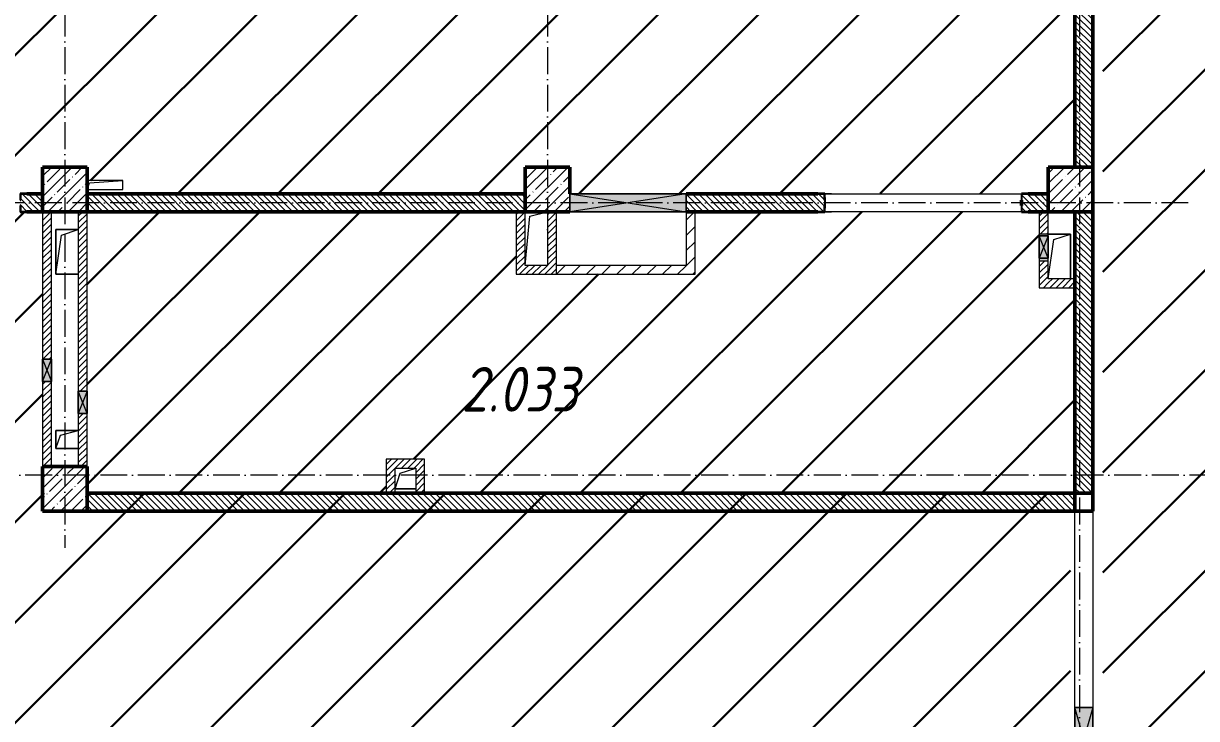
# Model space of a CAD drawing. Header units: millimetres. Extents: x -17017 to 628417, y -109036 to 199237.
# Drawn here: x 120547 to 133670, y 70372 to 78153 of the extents above; entities that cross this region are included whole.
import ezdxf

# ---------------------------------------------------------------- set-up
doc = ezdxf.new("R2010")
doc.units = ezdxf.units.MM
doc.linetypes.add('50_200_ШТРИХ_1Т_ш5_п1_п1_', pattern=[700, 500, -100, 0, -100])
for name, color, linetype, lineweight in [('3.1) ЖБ окна 1.2 м', 102, 'Continuous', 30), ('A-DETL-GENF-OTLN', 7, 'Continuous', 9), ('A-FLOR-____-OTLN', 7, 'Continuous', 9), ('A-GENM-____-MCUT', 7, 'Continuous', 25), ('A-GENM-____-OTLN', 7, 'Continuous', 9), ('A-GENM-____-OTLN-1', 7, 'Continuous', 25), ('A-GLAZ-____-OTLN', 7, 'Continuous', 9), ('A-WALL-____-MCUT-2', 7, 'Continuous', 50), ('A-WALL-____-PATT-1', 7, 'Continuous', 9), ('A-WALL-FNSH-MCUT-1', 7, 'Continuous', 9), ('I-WALL-____-OTLN', 7, 'Continuous', 9), ('S-COLS-____-MCUT', 7, 'Continuous', 50), ('S-COLS-____-OTLN', 7, 'Continuous', 9), ('S-GRID-____-OTLN-1', 7, '50_200_ШТРИХ_1Т_ш5_п1_п1_', 9), ('Марки помещений', 7, 'Continuous', 9), ('стяжа', 7, 'Continuous', 30)]:
    doc.layers.add(name, color=color, linetype=linetype, lineweight=lineweight)
doc.styles.add('ISOCPEUR_I_3', font='isocpeui.ttf', dxfattribs={"width": 0.85, "height": 2.2})
pattern_1 = [(45, (50979.8, 168109.95), (-561.266, 561.266), [])]
pattern_2 = [(135, (43259.71, 63713.66), (-35.35534, -35.35534), [])]
pattern_3 = [(45, (43259.71, 63713.66), (-35.35534, 35.35534), [])]
pattern_4 = [(45, (43259.71, 63713.66), (-84.85281, 84.85281), [])]

# ---------------------------------------------------------------- blocks, each defined once
blk = doc.blocks.new('BSC_Колонна _Прямоугольная - 500х500-V8-АР1_План отверстий 2 этажа в осях 1-64_А-ГГ')
at = {"layer": 'S-COLS-____-OTLN'}
h = blk.add_hatch(dxfattribs=at)
h.set_pattern_fill('FP_36', color=256, style=0, pattern_type=2)
h.set_pattern_definition([(45, (-89000, -12581.04), (-114.04925, 114.04925), []), (45, (-88885.95, -12581.04), (-114.04925, 114.04925), [201.613, -40.323, 3.353, -36.97])])
h.paths.add_polyline_path([(-250, -250), (250, -250), (250, 250), (-250, 250)], flags=0)
at = {"layer": 'S-COLS-____-MCUT'}
for p, q in [((250, 250), (-250, 250)), ((-250, 250), (-250, -250)), ((250, -250), (250, 250)), ((-250, -250), (250, -250))]:
    blk.add_line(p, q, dxfattribs=at)
blk = doc.blocks.new('BSC_Колонна _Прямоугольная - 500х500-V18-АР1_План отверстий 2 этажа в осях 1-64_А-ГГ')
at = {"layer": 'S-COLS-____-OTLN'}
h = blk.add_hatch(dxfattribs=at)
h.set_pattern_fill('FP_47', color=256, style=0, pattern_type=2)
h.set_pattern_definition([(45, (-77750, -12581.04), (-114.04925, 114.04925), []), (45, (-77635.95, -12581.04), (-114.04925, 114.04925), [201.613, -40.323, 3.353, -36.97])])
h.paths.add_polyline_path([(-250, -250), (250, -250), (250, 250), (-250, 250)], flags=0)
at = {"layer": 'S-COLS-____-MCUT'}
for p, q in [((250, 250), (-250, 250)), ((-250, 250), (-250, -250)), ((250, -250), (250, 250)), ((-250, -250), (250, -250))]:
    blk.add_line(p, q, dxfattribs=at)
blk = doc.blocks.new('BSC_Колонна _Прямоугольная - 500х500-V19-АР1_План отверстий 2 этажа в осях 1-64_А-ГГ')
at = {"layer": 'S-COLS-____-OTLN'}
h = blk.add_hatch(dxfattribs=at)
h.set_pattern_fill('FP_48', color=256, style=0, pattern_type=2)
h.set_pattern_definition([(45, (-83150, -12581.04), (-114.04925, 114.04925), []), (45, (-83035.95, -12581.04), (-114.04925, 114.04925), [201.613, -40.323, 3.353, -36.97])])
h.paths.add_polyline_path([(-250, -250), (250, -250), (250, 250), (-250, 250)], flags=0)
at = {"layer": 'S-COLS-____-MCUT'}
for p, q in [((250, 250), (-250, 250)), ((-250, 250), (-250, -250)), ((250, -50), (250, 250)), ((-250, -250), (250, -250))]:
    blk.add_line(p, q, dxfattribs=at)
blk = doc.blocks.new('BSC_Колонна _Прямоугольная - 500х500-V139-АР1_План отверстий 2 этажа в осях 1-64_А-ГГ')
at = {"layer": 'S-COLS-____-OTLN'}
h = blk.add_hatch(dxfattribs=at)
h.set_pattern_fill('FP_170', color=256, style=0, pattern_type=2)
h.set_pattern_definition([(45, (-77750, -9231.04), (-114.04925, 114.04925), []), (45, (-77635.95, -9231.04), (-114.04925, 114.04925), [201.613, -40.323, 3.353, -36.97])])
h.paths.add_polyline_path([(-250, -250), (250, -250), (250, 250), (-250, 250)], flags=0)
at = {"layer": 'S-COLS-____-MCUT'}
for p, q in [((250, 250), (-250, 250)), ((-250, 250), (-250, -250)), ((250, -250), (250, 250)), ((-250, -250), (250, -250))]:
    blk.add_line(p, q, dxfattribs=at)
blk = doc.blocks.new('154_Стойка_СКБ_Уголок - СМ-2480_200-28346303-АР1_План отверстий 2 этажа в осях 1-64_А-ГГ')
at = {"layer": 'A-GENM-____-MCUT'}
for p, q in [((125, 156), (125, 81)), ((200, 156), (125, 156)), ((131, 81), (131, 150)), ((131, 150), (200, 150)), ((200, 150), (200, 156)), ((125, 81), (131, 81)), ((131, 19), (125, 19)), ((125, 19), (125, -56)), ((131, -50), (131, 19)), ((125, -56), (200, -56)), ((200, -50), (131, -50)), ((200, -56), (200, -50))]:
    blk.add_line(p, q, dxfattribs=at)
blk = doc.blocks.new('Стойка_Влож_Полоса боковая - Полоса-28213942-АР1_План отверстий 2 этажа в осях 1-64_А-ГГ')
at = {"layer": 'A-GENM-____-OTLN'}
for p, q in [((-5, 60), (0, 60)), ((-5, -60), (-5, 60)), ((0, 31), (0, -31)), ((0, -60), (-5, -60))]:
    blk.add_line(p, q, dxfattribs=at)
blk = doc.blocks.new('Стойка_Влож_Уголок_Опорный - Уголок-28213941-АР1_План отверстий 2 этажа в осях 1-64_А-ГГ')
at = {"layer": 'A-GENM-____-OTLN'}
for p, q in [((-212, -6), (-212, 0)), ((0, 0), (0, -6)), ((-212, -75), (-212, -6)), ((-212, -6), (-206, -6)), ((-212, -75), (-206, -75)), ((-6, -6), (0, -6)), ((-6, -75), (0, -75)), ((0, -6), (0, -75))]:
    blk.add_line(p, q, dxfattribs=at)
blk = doc.blocks.new('Фахверк_СКБ_Уголок - 200_3380-28509457-АР1_План отверстий 2 этажа в осях 1-64_А-ГГ')
at = {"layer": 'A-GENM-____-MCUT'}
for p, q in [((200, 156), (125, 156)), ((125, 156), (125, 81)), ((131, 81), (131, 150)), ((131, 150), (200, 150)), ((200, 150), (200, 156)), ((125, 81), (131, 81)), ((131, 19), (125, 19)), ((125, 19), (125, -56)), ((131, -50), (131, 19)), ((125, -56), (200, -56)), ((200, -50), (131, -50)), ((200, -56), (200, -50))]:
    blk.add_line(p, q, dxfattribs=at)
blk = doc.blocks.new('AR_Отверстие Ниша - Лючок-32403731-АР1_План отверстий 2 этажа в осях 1-64_А-ГГ')
at = {"layer": 'A-GLAZ-____-OTLN'}
h = blk.add_hatch(color=256, dxfattribs=at)
h.paths.add_polyline_path([(150, 50), (120, 50), (120, -50), (150, -50)], flags=0)
h.paths.add_polyline_path([(-130, 50), (-150, 50), (-150, -50), (-130, -50)], flags=0)
for p, q in [((-130, 50), (-150, 50)), ((-150, 50), (-150, -50)), ((150, 50), (120, 50)), ((150, -50), (150, 50)), ((-150, -50), (-130, -50)), ((120, -50), (150, -50))]:
    blk.add_line(p, q, dxfattribs=at)
blk = doc.blocks.new('AR_Отверстие прямоугольное _в стене_ - AR_Отверстие прямоугольное _в стене__ВК-32404655-АР1_План отверстий 2 этажа в осях 1-64_А-ГГ')
at = {"layer": 'A-GLAZ-____-OTLN'}
blk.add_hatch(color=256, dxfattribs=at).paths.add_polyline_path([(125, 50), (-125, 50), (-125, -50), (125, -50)], flags=0)
at = {"layer": 'A-DETL-GENF-OTLN'}
for p, q in [((-125, -50), (-125, 50)), ((-125, 50), (125, 50)), ((125, 50), (-125, -50)), ((-125, 50), (125, -50)), ((125, 50), (-125, 50)), ((-125, 50), (-125, -50)), ((125, 50), (125, -50)), ((125, -50), (125, 50)), ((125, -50), (-125, -50)), ((-125, -50), (125, -50))]:
    blk.add_line(p, q, dxfattribs=at)
blk = doc.blocks.new('AR_Отверстие прямоугольное _в стене_ - AR_Отверстие прямоугольное _в стене__ВК-32403700-АР1_План отверстий 2 этажа в осях 1-64_А-ГГ')
at = {"layer": 'A-GLAZ-____-OTLN'}
blk.add_hatch(color=256, dxfattribs=at).paths.add_polyline_path([(125, 50), (-125, 50), (-125, -50), (125, -50)], flags=0)
at = {"layer": 'A-DETL-GENF-OTLN'}
for p, q in [((-125, -50), (-125, 50)), ((-125, 50), (125, 50)), ((125, 50), (-125, -50)), ((-125, 50), (125, -50)), ((125, 50), (-125, 50)), ((-125, 50), (-125, -50)), ((125, 50), (125, -50)), ((125, -50), (125, 50)), ((125, -50), (-125, -50)), ((-125, -50), (125, -50))]:
    blk.add_line(p, q, dxfattribs=at)
blk = doc.blocks.new('AR_Отверстие прямоугольное _в плите_ - AR_Отверстие прямоугольное _в плите_-30459229-АР1_План отверстий 2 этажа в осях 1-64_А-ГГ')
at = {"layer": 'A-GENM-____-OTLN'}
for p, q in [((125, 250), (-125, 250)), ((-125, -250), (-63, 188)), ((-63, 188), (125, 250)), ((125, -250), (125, 250))]:
    blk.add_line(p, q, dxfattribs=at)
blk = doc.blocks.new('AR_Отверстие прямоугольное _в плите_ - AR_Отверстие прямоугольное _в плите_-30459234-АР1_План отверстий 2 этажа в осях 1-64_А-ГГ')
at = {"layer": 'A-GENM-____-OTLN'}
for p, q in [((-75, 250), (125, 300)), ((-125, -300), (-75, 250))]:
    blk.add_line(p, q, dxfattribs=at)
blk = doc.blocks.new('AR_Отверстие прямоугольное _в плите_ - AR_Отверстие прямоугольное _в плите_-V153-АР1_План отверстий 2 этажа в осях 1-64_А-ГГ')
at = {"layer": 'A-GENM-____-OTLN'}
for p, q in [((125, 250), (-125, 250)), ((-125, 250), (-125, -250)), ((-125, -250), (-63, 188)), ((-63, 188), (125, 250)), ((-125, -250), (125, -250))]:
    blk.add_line(p, q, dxfattribs=at)
blk = doc.blocks.new('AR_Отверстие прямоугольное _в плите_ - AR_Отверстие прямоугольное _в плите_-30459269-АР1_План отверстий 2 этажа в осях 1-64_А-ГГ')
at = {"layer": 'A-GENM-____-OTLN'}
for p, q in [((125, 100), (-125, 100)), ((-125, 100), (-125, -100)), ((-125, -100), (-75, 50)), ((-75, 50), (125, 100)), ((-125, -100), (125, -100))]:
    blk.add_line(p, q, dxfattribs=at)
blk = doc.blocks.new('AR_Отверстие прямоугольное _в плите_ - AR_Отверстие прямоугольное _в плите_-30511579-АР1_План отверстий 2 этажа в осях 1-64_А-ГГ')
at = {"layer": 'A-GENM-____-OTLN'}
for p, q in [((200, 50), (-200, 50)), ((-200, -50), (-175, 25)), ((-175, 25), (200, 50)), ((200, -50), (200, 50)), ((-200, -50), (200, -50))]:
    blk.add_line(p, q, dxfattribs=at)
blk = doc.blocks.new('AR_Отверстие прямоугольное _в плите_ - AR_Отверстие прямоугольное _в плите_-30552839-АР1_План отверстий 2 этажа в осях 1-64_А-ГГ')
at = {"layer": 'A-GENM-____-OTLN'}
for p, q in [((-115, -115), (-58, 58)), ((-58, 58), (115, 115)), ((-115, -115), (115, -115))]:
    blk.add_line(p, q, dxfattribs=at)
blk = doc.blocks.new('BSC_Колонна _Прямоугольная1 - 200х200 _металл_-35201446-АР1_План отверстий 2 этажа в осях 1-64_А-ГГ')
at = {"layer": 'S-COLS-____-MCUT'}
for p, q in [((100, 100), (-100, 100)), ((-100, 100), (-100, -100)), ((100, -100), (100, 100)), ((-100, -100), (100, -100))]:
    blk.add_line(p, q, dxfattribs=at)
blk = doc.blocks.new('AR_Отверстие прямоугольное _в стене_ - AR_Отверстие прямоугольное _в стене__ЭОМ-36409893-АР1_План отверстий 2 этажа в осях 1-64_А-ГГ')
at = {"layer": 'A-GLAZ-____-OTLN'}
blk.add_hatch(color=256, dxfattribs=at).paths.add_polyline_path([(350, 100), (-350, 100), (-350, -100), (350, -100)], flags=0)
at = {"layer": 'A-DETL-GENF-OTLN'}
for p, q in [((-350, -100), (-350, 100)), ((-350, 100), (350, 100)), ((350, 100), (-350, -100)), ((-350, 100), (350, -100)), ((350, 100), (-350, 100)), ((-350, 100), (-350, -100)), ((350, 100), (350, -100)), ((350, -100), (350, 100)), ((350, -100), (-350, -100)), ((-350, -100), (350, -100))]:
    blk.add_line(p, q, dxfattribs=at)
blk = doc.blocks.new('AR_Отверстие прямоугольное _в стене_ - AR_Отверстие прямоугольное _в стене__ОВ-36857278-АР1_План отверстий 2 этажа в осях 1-64_А-ГГ')
at = {"layer": 'A-GLAZ-____-OTLN'}
blk.add_hatch(color=256, dxfattribs=at).paths.add_polyline_path([(650, -100), (650, 100), (-650, 100), (-650, -100)], flags=0)
at = {"layer": 'A-DETL-GENF-OTLN'}
for p, q in [((-650, -100), (-650, 100)), ((-650, 100), (650, 100)), ((650, 100), (-650, -100)), ((-650, 100), (650, -100)), ((650, 100), (-650, 100)), ((-650, 100), (-650, -100)), ((650, 100), (650, -100)), ((650, -100), (650, 100)), ((650, -100), (-650, -100)), ((-650, -100), (650, -100))]:
    blk.add_line(p, q, dxfattribs=at)
blk = doc.blocks.new('2этаж')
at = {"layer": 'S-GRID-____-OTLN-1', "color": 251, "ltscale": 0.6, "true_color": 0x636466}
for p, q in [((62158.3, 508896.9), (62158.3, 467585.8)), ((67558.3, 508896.9), (67558.3, 470838.7)), ((73508.3, 508896.9), (73508.3, 454533.3)), ((74727.1, 471447), (51735.1, 471447)), ((88482.7, 468397), (-20037.2, 468397))]:
    blk.add_line(p, q, dxfattribs=at)

msp = doc.modelspace()

# ---------------------------------------------------------------- hatches: boundary and pattern name
at = {"layer": 'A-WALL-____-PATT-1'}
h = msp.add_hatch(dxfattribs=at)
h.set_pattern_fill('FP_6', color=256, style=0, pattern_type=2)
h.set_pattern_definition(pattern_2)
h.paths.add_polyline_path([(132310, 76545), (132510, 76545), (132510, 82095), (132310, 82095), (132310, 78209)], flags=0)
h = msp.add_hatch(dxfattribs=at)
h.set_pattern_fill('FP_6', color=256, style=0, pattern_type=2)
h.set_pattern_definition(pattern_2)
h.paths.add_polyline_path([(120516, 76045), (120760, 76045), (120760, 76245), (120516, 76245), (120516, 76176), (120510, 76176), (120510, 76114), (120516, 76114), (120516, 76050)], flags=0)
h.paths.add_polyline_path([(118260, 76045), (118504, 76045), (118504, 76114), (118510, 76114), (118510, 76176), (118504, 76176), (118504, 76245), (118260, 76245)], flags=0)
h = msp.add_hatch(dxfattribs=at)
h.set_pattern_fill('FP_6', color=256, style=0, pattern_type=2)
h.set_pattern_definition(pattern_2)
h.paths.add_polyline_path([(126160, 76045), (126160, 76245), (121260, 76245), (121260, 76045), (124549, 76045)], flags=0)
h = msp.add_hatch(dxfattribs=at)
h.set_pattern_fill('FP_6', color=256, style=0, pattern_type=2)
h.set_pattern_definition(pattern_2)
h.paths.add_polyline_path([(131716, 76045), (132010, 76045), (132010, 76245), (131716, 76245), (131716, 76176), (131710, 76176), (131710, 76114), (131716, 76114)], flags=0)
h.paths.add_polyline_path([(129504, 76045), (129504, 76114), (129510, 76114), (129510, 76176), (129504, 76176), (129504, 76245), (127960, 76245), (127960, 76045), (129435, 76045)], flags=0)
h = msp.add_hatch(dxfattribs=at)
h.set_pattern_fill('FP_5', color=256, style=0, pattern_type=2)
h.set_pattern_definition(pattern_3)
h.paths.add_polyline_path([(120860, 73195), (120860, 74145), (120760, 74145), (120760, 73195)], flags=0)
h.paths.add_polyline_path([(120760, 74395), (120860, 74395), (120860, 76045), (120760, 76045), (120760, 74769)], flags=0)
h = msp.add_hatch(dxfattribs=at)
h.set_pattern_fill('FP_5', color=256, style=0, pattern_type=2)
h.set_pattern_definition(pattern_3)
h.paths.add_polyline_path([(121160, 73195), (121260, 73195), (121260, 73785), (121160, 73785)], flags=0)
h.paths.add_polyline_path([(121160, 74035), (121260, 74035), (121260, 76045), (121160, 76045)], flags=0)
h = msp.add_hatch(dxfattribs=at)
h.set_pattern_fill('FP_5', color=256, style=0, pattern_type=2)
h.set_pattern_definition(pattern_3)
h.paths.add_polyline_path([(126160, 75345), (126160, 76045), (126060, 76045), (126060, 75345)], flags=0)
h = msp.add_hatch(dxfattribs=at)
h.set_pattern_fill('FP_5', color=256, style=0, pattern_type=2)
h.set_pattern_definition(pattern_3)
h.paths.add_polyline_path([(126510, 75345), (126510, 76045), (126410, 76045), (126410, 75345)], flags=0)
h = msp.add_hatch(dxfattribs=at)
h.set_pattern_fill('FP_4', color=256, style=0, pattern_type=2)
h.set_pattern_definition(pattern_4)
h.paths.add_polyline_path([(128060, 75345), (128060, 76045), (127960, 76045), (127960, 75345)], flags=0)
h = msp.add_hatch(dxfattribs=at)
h.set_pattern_fill('FP_5', color=256, style=0, pattern_type=2)
h.set_pattern_definition(pattern_3)
h.paths.add_polyline_path([(132010, 75195), (132010, 75495), (131910, 75495), (131910, 75195)], flags=0)
h.paths.add_polyline_path([(131910, 75795), (132010, 75795), (132010, 76045), (131910, 76045)], flags=0)
h = msp.add_hatch(dxfattribs=at)
h.set_pattern_fill('FP_6', color=256, style=0, pattern_type=2)
h.set_pattern_definition(pattern_2)
h.paths.add_polyline_path([(132510, 72895), (132510, 76045), (132310, 76045), (132310, 72895)], flags=0)
h = msp.add_hatch(dxfattribs=at)
h.set_pattern_fill('FP_5', color=256, style=0, pattern_type=2)
h.set_pattern_definition(pattern_3)
h.paths.add_polyline_path([(126160, 75345), (126410, 75345), (126410, 75445), (126160, 75445)], flags=0)
h = msp.add_hatch(dxfattribs=at)
h.set_pattern_fill('FP_4', color=256, style=0, pattern_type=2)
h.set_pattern_definition(pattern_4)
h.paths.add_polyline_path([(126510, 75345), (127960, 75345), (127960, 75445), (126510, 75445)], flags=0)
h = msp.add_hatch(dxfattribs=at)
h.set_pattern_fill('FP_5', color=256, style=0, pattern_type=2)
h.set_pattern_definition(pattern_3)
h.paths.add_polyline_path([(132310, 75195), (132310, 75295), (132010, 75295), (132010, 75195)], flags=0)
h = msp.add_hatch(dxfattribs=at)
h.set_pattern_fill('FP_5', color=256, style=0, pattern_type=2)
h.set_pattern_definition(pattern_3)
h.paths.add_polyline_path([(124705, 72895), (124705, 73275), (124605, 73275), (124605, 72895)], flags=0)
h = msp.add_hatch(dxfattribs=at)
h.set_pattern_fill('FP_5', color=256, style=0, pattern_type=2)
h.set_pattern_definition(pattern_3)
h.paths.add_polyline_path([(124935, 73175), (124935, 73275), (124705, 73275), (124705, 73175)], flags=0)
h = msp.add_hatch(dxfattribs=at)
h.set_pattern_fill('FP_5', color=256, style=0, pattern_type=2)
h.set_pattern_definition(pattern_3)
h.paths.add_polyline_path([(125035, 72895), (125035, 73275), (124935, 73275), (124935, 72895)], flags=0)
h = msp.add_hatch(dxfattribs=at)
h.set_pattern_fill('FP_6', color=256, style=0, pattern_type=2)
h.set_pattern_definition(pattern_2)
h.paths.add_polyline_path([(131619, 72695), (132310, 72695), (132310, 72895), (121260, 72895), (121260, 72695), (128084, 72695)], flags=0)
at = {"layer": 'стяжа'}
h = msp.add_hatch(dxfattribs=at)
h.set_pattern_fill('ANSI31', color=5, scale=250)
h.paths.add_polyline_path([(144148, 64345), (143898, 64345), (143898, 65745), (144148, 65745), (144148, 70353), (143910, 70353), (143910, 70933), (137522, 70933), (137522, 67483), (137222, 67483), (137222, 64683), (136822, 64683), (136822, 62407), (137122, 62407), (137122, 62195), (143898, 62195), (143898, 62407), (144148, 62407)])
edge = h.paths.add_edge_path(flags=16)
edge.add_arc((142259, 66444), 240, 0, 360)
h.paths.add_polyline_path([(143898, 74745), (144148, 74745), (144148, 79340), (143890, 79340), (143890, 79933), (137322, 79933), (137322, 78583), (136822, 78583), (136822, 75807), (137222, 75807), (137222, 73683), (136822, 73683), (136822, 71445), (144148, 71445), (144148, 73345), (143898, 73345)])
edge = h.paths.add_edge_path(flags=16)
edge.add_arc((140123, 75543), 240, 0, 360)
edge = h.paths.add_edge_path()
edge.add_arc((140123, 92549), 240, 0, 360)
h.paths.add_polyline_path([(144148, 100683), (143898, 100683), (143898, 101407), (144148, 101407), (144148, 103978), (143815, 103978), (143815, 104278), (144148, 104278), (144148, 106033), (143898, 106033), (143898, 106757), (144148, 106757), (144148, 109545), (143898, 109545), (143898, 110183), (137122, 110183), (137122, 109883), (136822, 109883), (136822, 107907), (137272, 107907), (137272, 106033), (136822, 106033), (136822, 103007), (137272, 103007), (137272, 100683), (136822, 100683), (136822, 98407), (143908, 98407), (143908, 98745), (144148, 98745)])
edge = h.paths.add_edge_path(flags=16)
edge.add_arc((139926, 103448), 240, 0, 360)
h.paths.add_polyline_path([(136398, 105683), (135848, 105683), (135848, 107307), (136398, 107307), (136398, 110433), (136460, 110739), (136460, 107001), (132210, 106501), (132210, 109339), (132322, 109533), (132322, 107307), (132622, 107307), (132622, 90007), (133222, 90007), (133222, 88795), (136398, 88795)])
edge = h.paths.add_edge_path(flags=16)
edge.add_arc((135396, 104177), 240, 0, 360)
h.paths.add_polyline_path([(136398, 88795), (133222, 88795), (133222, 86233), (132622, 83251), (132622, 69907), (133122, 69907), (133122, 62157), (136062, 62157), (136062, 62407), (136398, 88495)])
edge = h.paths.add_edge_path(flags=16)
edge.add_arc((134876, 76435), 240, 0, 360)
h.paths.add_polyline_path([(144148, 88327), (143898, 88327), (143898, 88683), (137272, 88683), (137272, 87983), (136822, 87983), (136822, 86015), (137422, 86015), (137422, 84583), (137222, 84583), (137222, 82685), (136822, 82685), (136822, 80445), (143898, 80445), (143898, 80739), (144148, 80739), (144148, 82683), (143898, 82683), (143898, 83407), (144148, 83407)])
edge = h.paths.add_edge_path(flags=16)
edge.add_arc((142333, 82335), 240, 0, 360)
h.paths.add_polyline_path([(141916, 82102), (142579, 82102), (142579, 82582), (141916, 82582)], flags=16)
h = msp.add_hatch(dxfattribs=at)
h.set_pattern_fill('ANSI31', color=3, scale=250)
h.paths.add_polyline_path([(132310, 94095), (131910, 94095), (131910, 94695), (132310, 94695), (132310, 100095), (131910, 100095), (131910, 100695), (132310, 100695), (132310, 106145), (132010, 106145), (132010, 106445), (130285, 106445), (130285, 106439), (130210, 106439), (128210, 106445), (128210, 106439), (128135, 106439), (126660, 106445), (126660, 106145), (126160, 106145), (126160, 106645), (121260, 106645), (121260, 106395), (121660, 106395), (121660, 106295), (121260, 106295), (121260, 106145), (120760, 106145), (120760, 106445), (118260, 106445), (118260, 106145), (117760, 106145), (117760, 106395), (114610, 106395), (114610, 106045), (114260, 106045), (114260, 105350), (114266, 105350), (114266, 105275), (114260, 103575), (114266, 103575), (114266, 103500), (114260, 102710), (114266, 102710), (114266, 102635), (114260, 100935), (114266, 100935), (114266, 100860), (114260, 100695), (114610, 100695), (114610, 100095), (114260, 100095), (114260, 99470), (114266, 99470), (114266, 99395), (114260, 97695), (114266, 97695), (114266, 97620), (114260, 96830), (114266, 96830), (114266, 96755), (114260, 95055), (114266, 95055), (114266, 94980), (114260, 94695), (114610, 94695), (114610, 94095), (114260, 94095), (114260, 93590), (114266, 93590), (114266, 93515), (114260, 91815), (114266, 91815), (114266, 91740), (114260, 90950), (114266, 90950), (114266, 90875), (114260, 89175), (114266, 89175), (114266, 89100), (114260, 88695), (114610, 88695), (114610, 88095), (114260, 88095), (114260, 87710), (114266, 87710), (114266, 87635), (114260, 85935), (114266, 85935), (114266, 85860), (114260, 85070), (114266, 85070), (114266, 84995), (114260, 83295), (114266, 83295), (114266, 83220), (114260, 82695), (114610, 82695), (114610, 82095), (114260, 82095), (114260, 81830), (114266, 81830), (114266, 81755), (114260, 80055), (114266, 80055), (114266, 79980), (114260, 79190), (114266, 79190), (114266, 79115), (114260, 77415), (114266, 77415), (114266, 77340), (114260, 76645), (114610, 76645), (114610, 76295), (117760, 76295), (117760, 76545), (118260, 76545), (118260, 76245), (118435, 76245), (118435, 76251), (118510, 76251), (120510, 76245), (120510, 76251), (120585, 76251), (120760, 76245), (120760, 76545), (121260, 76545), (121260, 76395), (121660, 76395), (121660, 76245), (126160, 76245), (126160, 76545), (126660, 76545), (126660, 76245), (127960, 76245), (129435, 76245), (129435, 76251), (129510, 76251), (129516, 76251), (129585, 76251), (131710, 76245), (131710, 76251), (131785, 76251), (132010, 76245), (132010, 76545), (132310, 76545), (132310, 82095), (131910, 82095), (131910, 82695), (132310, 82695), (132310, 88095), (131910, 88095), (131910, 88695), (132310, 88695)])
h.paths.add_polyline_path([(132310, 75195), (131910, 75195), (131910, 75495), (131910, 75525), (131910, 75775), (131910, 75795), (131910, 76045), (131785, 76045), (131785, 76039), (131710, 76039), (131710, 76045), (129585, 76045), (129585, 76039), (129516, 76039), (129510, 76039), (129435, 76039), (128060, 76044), (128060, 75345), (126060, 75345), (126060, 76045), (121260, 76045), (121260, 74035), (121260, 73785), (121260, 73195), (121260, 72895), (124605, 72895), (124605, 73275), (125035, 73275), (125035, 72895), (132310, 72895)])
h.paths.add_polyline_path([(122917, 89851), (124595, 89851), (124595, 91051), (122917, 91051)], flags=24)
h.paths.add_polyline_path([(125270, 73483), (126928, 73483), (126928, 74683), (125270, 74683)], flags=24)
h = msp.add_hatch(dxfattribs=at)
h.set_pattern_fill('ANSI31', color=5, scale=250)
h.set_pattern_definition(pattern_1)
h.paths.add_polyline_path([(118260, 73795), (118010, 73795), (118010, 76045), (118260, 76045)])
h.paths.add_polyline_path([(118272, 72895), (120760, 72895), (120760, 76045), (118272, 76045)])
h.paths.add_polyline_path([(124660, 62057), (126725, 62057), (126725, 69545), (124660, 69545)])
h = msp.add_hatch(dxfattribs=at)
h.set_pattern_fill('ANSI31', color=5, scale=250)
h.set_pattern_definition(pattern_1)
h.paths.add_polyline_path([(124367, 62045), (72560, 62045), (58160, 62395), (58160, 69785), (40942, 69785), (40942, 72895), (81815, 72895), (81815, 68945), (124367, 68945)])
h.paths.add_polyline_path([(63560, 62272), (63572, 62272), (63572, 62297), (63560, 62297)], flags=16)
h.paths.add_polyline_path([(63560, 68995), (63560, 67795), (63560, 66459, -2.052883), (63591, 66483, -0.372712), (63460, 66512), (63460, 67749), (63564, 68995)], flags=0)
h.paths.add_polyline_path([(64892, 69502, -0.625627), (65010, 69745), (64892, 69774)], flags=16)
h.paths.add_polyline_path([(64772, 69695), (64672, 69695), (64672, 69395), (64772, 69395)], flags=16)
h.paths.add_polyline_path([(64980, 69207, -1), (65029, 69195), (65210, 69195), (65210, 69207)], flags=16)
h.paths.add_polyline_path([(64560, 69907), (64772, 69907), (64892, 70047), (64560, 70047)], flags=16)
h.paths.add_polyline_path([(43110, 69907), (46550, 69911), (43110, 69911), (43103, 69907)], flags=16)
h.paths.add_polyline_path([(41310, 70587), (41310, 70045), (41422, 69907), (41422, 70587)], flags=16)
h.paths.add_polyline_path([(41060, 70495), (41290, 70045), (41290, 70475), (41091, 71908, -0.526622), (41060, 71881)], flags=16)
h.paths.add_polyline_path([(72672, 72683), (72060, 72683), (71948, 72583), (72672, 72583)], flags=16)
h.paths.add_polyline_path([(79660, 69807), (79660, 69795), (81060, 69795), (81123, 69807)], flags=16)
h.paths.add_polyline_path([(66492, 69355), (66492, 68995), (65560, 68995), (65248, 68995), (65248, 70047), (65560, 70047), (65560, 69807), (66985, 69807), (66985, 69355)], flags=16)
h.paths.add_polyline_path([(65360, 69807), (65348, 69807), (65348, 69795), (65360, 69195)], flags=0)
h.paths.add_polyline_path([(64660, 69195), (65360, 69195), (65710, 69595), (65560, 69595)], flags=16)
h.paths.add_polyline_path([(66588, 69583, -1), (66540, 69595), (66272, 69595), (66272, 69583)], flags=0)
h.paths.add_polyline_path([(66260, 69795), (66260, 68995), (66160, 68995), (66160, 69095), (66160, 69795)], flags=0)
h.paths.add_polyline_path([(69048, 69195), (69060, 69195), (69060, 69295), (69048, 69583)], flags=16)
h.paths.add_polyline_path([(72160, 69045), (73460, 69045), (73460, 69595), (72660, 69595), (72160, 69621)], flags=0)
h.paths.add_polyline_path([(68735, 69795), (68735, 69595), (69060, 69595), (69060, 69795)], flags=16)
h.paths.add_polyline_path([(69560, 69295), (72160, 69295), (72160, 68945), (73560, 68945), (73560, 69595), (73460, 69595), (73435, 69595), (72613, 69807), (73360, 69807), (74360, 69807), (75985, 69807), (75985, 69595), (75960, 69595), (75960, 68945), (74560, 68945), (74460, 68945), (72060, 68945)], flags=16)
h.paths.add_polyline_path([(69560, 69595), (72060, 69595), (72060, 69795), (69560, 69795)], flags=16)
h.paths.add_polyline_path([(41422, 72833), (41422, 72583), (41060, 72583), (41060, 72833), (68948, 72833), (69560, 72683), (69560, 72833), (71948, 72833), (72560, 72695), (71948, 72695), (71948, 72833), (70008, 72833), (70008, 72583), (68948, 72583)], flags=16)
h.paths.add_polyline_path([(62460, 69795), (62460, 69595), (63060, 69595), (62360, 69775), (62360, 69595), (62460, 69595), (63060, 69795)], flags=16)
h.paths.add_polyline_path([(62360, 69195), (62360, 69295), (63360, 69295), (63360, 69195), (63360, 68983), (63348, 68983)], flags=16)
h.paths.add_polyline_path([(70954, 66231, -1), (70474, 66231, -1)], flags=0)
h.paths.add_polyline_path([(71749, 70937, -1), (72229, 70937, -1)], flags=16)
h.paths.add_polyline_path([(73360, 69795), (74360, 69795), (74560, 69795), (74560, 69045), (74460, 68945), (74460, 69595), (73660, 69595), (72660, 69795)], flags=0)
h.paths.add_polyline_path([(77948, 72833), (78560, 72695), (78560, 72833), (80948, 72833), (81695, 72695), (81760, 72695), (81760, 72583), (80948, 72583), (79008, 72833), (79008, 72583), (77948, 72583), (72672, 72833)], flags=16)
h.paths.add_polyline_path([(61929, 67707, -1), (61449, 67707, -1)], flags=0)
h.paths.add_polyline_path([(70060, 62295), (69560, 62295), (69560, 62270), (70035, 62270)], flags=16)
h.paths.add_polyline_path([(72057, 62370), (72535, 62370), (72560, 62395), (72057, 62395)], flags=16)
h.paths.add_polyline_path([(72572, 62057), (72572, 62315), (72560, 62315), (72560, 62295)], flags=16)
h.paths.add_polyline_path([(73260, 62057), (75060, 62057), (76260, 62057), (78048, 62057), (78524, 62372), (78082, 62372), (78082, 62045), (76260, 62045), (75135, 62045), (73260, 62045), (72572, 62057)], flags=16)
h.paths.add_polyline_path([(77760, 69595), (78060, 69595), (78060, 69795), (77760, 69795)], flags=16)
h.paths.add_polyline_path([(77660, 68895), (78060, 68895), (78060, 68995), (77760, 68995)], flags=16)
h.paths.add_polyline_path([(77660, 68995), (77660, 68883), (77648, 68883), (77648, 69795), (77660, 69795)], flags=16)
h.paths.add_polyline_path([(81460, 68895), (81560, 68895), (81560, 68995), (81460, 68995)], flags=0)
h.paths.add_polyline_path([(78160, 69595), (81460, 69595), (81460, 68895), (81572, 68883), (81572, 68895), (79660, 68895), (78060, 68895), (78060, 68995), (78160, 68995)], flags=16)
h.paths.add_polyline_path([(79560, 69795), (79560, 69595), (79660, 69595), (81060, 69795)], flags=16)
h.paths.add_polyline_path([(81048, 62045), (81060, 62045), (81108, 62057), (81048, 62057)], flags=16)
h.paths.add_polyline_path([(79260, 62057), (81048, 62045), (79260, 62045), (78572, 62057)], flags=16)
h.paths.add_polyline_path([(78562, 62295), (78537, 62295), (78537, 62372), (78562, 62397)], flags=16)
h.paths.add_polyline_path([(51635, 69907), (48560, 69907), (48360, 69795), (48560, 69795)], flags=16)
h.paths.add_polyline_path([(53660, 69795), (53135, 69795), (51635, 69907), (53335, 69907)], flags=16)
h.paths.add_polyline_path([(84285, 62270), (84260, 62295), (84260, 62051), (84285, 62051)], flags=0)
h.paths.add_polyline_path([(82460, 62045), (84260, 62045), (85110, 62304), (84610, 62304), (84610, 62295), (84260, 62295)], flags=16)
h.paths.add_polyline_path([(82435, 62270), (82460, 62295), (82110, 62295), (82110, 62270)], flags=16)
h.paths.add_polyline_path([(87960, 62297), (87960, 65720), (87760, 62297)], flags=16)
h.paths.add_polyline_path([(88462, 62272), (88462, 62307), (88110, 62307), (88110, 62272)], flags=16)
h.paths.add_polyline_path([(85447, 62051), (85460, 62051), (85460, 62057), (85447, 62057)], flags=16)
h.paths.add_polyline_path([(87598, 62307), (87960, 65720), (87960, 62045), (87335, 62045), (85460, 62045), (85435, 62063), (85435, 62057), (87260, 62057), (87598, 62230)], flags=16)
h.paths.add_polyline_path([(48560, 69907), (46560, 69907), (46210, 69795), (46760, 69795)], flags=16)
h.paths.add_polyline_path([(87260, 62057), (87598, 62057), (87610, 62045), (87335, 62045)], flags=0)
h.paths.add_polyline_path([(102260, 62157), (97550, 62157), (97469, 62057), (102260, 62057), (102260, 62057)], flags=16)
h.paths.add_polyline_path([(96260, 62057), (96280, 62057), (96280, 62157), (96260, 62157)], flags=16)
h.paths.add_polyline_path([(90260, 62057), (91460, 62057), (93257, 62057), (93257, 62307), (93748, 62307), (93760, 62309), (93760, 67670), (93760, 68895), (94072, 68951), (94072, 62407), (94222, 62407), (96330, 62045), (94072, 62045), (94072, 62272), (93282, 62272), (93282, 62045), (91460, 62045), (90335, 62045), (88466, 62045), (88466, 62057)], flags=16)
h.paths.add_polyline_path([(93260, 62045), (93260, 62057), (93257, 62057), (91460, 62045)], flags=0)
h.paths.add_polyline_path([(91207, 64177, -1), (91687, 64177, -1)], flags=16)
h.paths.add_polyline_path([(93760, 62297), (93610, 62297), (93610, 62295), (93760, 62295)], flags=0)
h.paths.add_polyline_path([(96260, 62045), (97006, 62275), (96280, 62275), (96150, 62258), (96150, 62045)], flags=16)
h.paths.add_polyline_path([(96150, 62407), (97550, 62407), (97550, 62157), (97460, 62051), (97460, 62057), (97440, 62057), (96563, 62295), (96260, 62295)], flags=16)
h.paths.add_polyline_path([(115231, 62407), (114980, 62307), (115672, 62307), (115791, 62407)], flags=16)
h.paths.add_polyline_path([(105260, 62057), (105280, 62057), (105280, 62157), (105260, 62157)], flags=0)
h.paths.add_polyline_path([(105260, 62057), (106001, 62275), (105280, 62275), (105150, 62258), (105150, 62057)], flags=0)
h.paths.add_polyline_path([(102280, 62057), (102260, 62057), (102260, 62051), (102280, 62051)], flags=16)
h.paths.add_polyline_path([(102160, 62307), (103220, 62307), (103220, 62057), (103460, 62057), (105260, 62045), (103460, 62045), (103122, 62057), (103122, 62307), (102610, 62307), (102610, 62045), (102335, 62045), (102275, 62295), (102160, 62295)], flags=16)
h.paths.add_polyline_path([(102681, 64475, -1), (103161, 64475, -1)], flags=16)
h.paths.add_polyline_path([(105150, 62407), (106550, 62407), (111170, 62157), (111170, 62407), (112210, 62407), (113674, 62157), (114152, 62157), (114152, 62407), (114912, 62407), (114980, 62395), (114980, 62307), (114980, 62045), (114335, 62045), (112460, 62045), (112122, 62057), (112122, 62307), (111610, 62307), (111610, 62045), (109460, 62045), (108335, 62045), (106460, 62045), (105555, 62295), (105260, 62295)], flags=16)
h.paths.add_polyline_path([(106440, 62057), (106440, 62051), (106460, 62051), (106460, 62057)], flags=16)
h.paths.add_polyline_path([(108260, 62057), (109460, 62057), (111260, 62057), (111260, 62295), (111610, 62295), (111610, 62045), (111335, 62045), (109460, 62045), (108335, 62045), (106460, 62057)], flags=16)
h.paths.add_polyline_path([(114912, 62507), (114912, 62375), (114960, 62375), (115232, 62507)], flags=16)
h.paths.add_polyline_path([(114280, 62057), (114260, 62057), (114260, 62051), (114280, 62051)], flags=0)
h.paths.add_polyline_path([(114260, 62045), (114786, 62275), (114280, 62275), (112460, 62045)], flags=16)
h.paths.add_polyline_path([(118048, 62407), (118048, 62307), (118660, 62307), (118772, 62407)], flags=16)
h.paths.add_polyline_path([(115660, 62057), (115672, 62057), (118148, 62057), (118160, 62045), (115660, 62045)], flags=16)
h.paths.add_polyline_path([(123560, 62295), (124160, 62295), (124160, 62415), (123560, 62415)], flags=16)
h.paths.add_polyline_path([(123535, 62045), (118672, 62045), (118672, 62157), (123560, 62157), (123660, 62176), (123660, 62275), (124160, 62275), (124160, 62045)], flags=16)
h.paths.add_polyline_path([(118672, 62057), (123460, 62057), (123680, 62057), (123680, 62045), (118672, 62045)], flags=0)
h.paths.add_polyline_path([(72560, 68945), (72560, 69195), (58160, 69195), (58160, 62395), (72560, 62395)], flags=16)
h.paths.add_polyline_path([(63544, 66470, -0.174623), (63478, 66493, -1.111514), (63429, 66487, -0.48712), (63460, 66512), (63460, 67749), (63560, 68945), (63560, 68995), (63463, 68995), (63360, 68995), (63360, 68983), (63348, 68983), (63348, 68995), (63460, 68995), (63557, 68995), (65360, 68995), (65560, 68995), (65560, 69095), (66160, 69095), (66160, 68995), (65560, 68995), (65248, 68995), (63564, 68995), (63560, 68945), (63560, 67795), (63560, 66507, -0.48712), (63591, 66483, -0.770165)], flags=0)
h.paths.add_polyline_path([(63560, 66459, -0.782881), (63560, 66507)], flags=0)
h.paths.add_polyline_path([(102491, 64242), (103171, 64242), (103171, 64722), (102491, 64722)], flags=24)
h.paths.add_polyline_path([(91017, 63944), (91706, 63944), (91706, 64424), (91017, 64424)], flags=24)
h.paths.add_polyline_path([(61272, 67474), (61930, 67474), (61930, 67954), (61272, 67954)], flags=8)
h.paths.add_polyline_path([(70284, 65997), (70965, 65997), (70965, 66477), (70284, 66477)], flags=8)
h.paths.add_polyline_path([(71560, 70704), (72240, 70704), (72240, 71184), (71560, 71184)], flags=24)
h = msp.add_hatch(dxfattribs=at)
h.set_pattern_fill('ANSI31', color=5, scale=250)
h.set_pattern_definition(pattern_1)
h.paths.add_polyline_path([(82110, 72895), (132260, 72895), (132260, 69795), (82110, 69795)])

# ---------------------------------------------------------------- linework, layer by layer
at = {"layer": 'A-FLOR-____-OTLN'}
for p, q in [((120910, 75845), (121160, 75845)), ((120910, 75345), (120910, 75845)), ((132010, 75795), (132260, 75795)), ((132260, 75795), (132260, 75295)), ((121160, 75345), (120910, 75345)), ((120910, 73595), (121160, 73595)), ((120910, 73395), (120910, 73595)), ((121160, 73395), (120910, 73395)), ((124935, 72945), (124705, 72945))]:
    msp.add_line(p, q, dxfattribs=at)
at = {"layer": 'A-WALL-____-MCUT-2'}
for p, q in [((132310, 82095), (132310, 76545)), ((132510, 76545), (132510, 82095)), ((120760, 76245), (120585, 76245)), ((126160, 76245), (121260, 76245)), ((129435, 76245), (127960, 76245)), ((132010, 76245), (131785, 76245)), ((131710, 76176), (131710, 76114)), ((120585, 76045), (120760, 76045)), ((121260, 76045), (126160, 76045)), ((127960, 76045), (129435, 76045)), ((131785, 76045), (132010, 76045)), ((132310, 76045), (132310, 72895)), ((132510, 72895), (132510, 76045)), ((132310, 72895), (121260, 72895)), ((121260, 72695), (132310, 72695))]:
    msp.add_line(p, q, dxfattribs=at)
at = {"layer": 'A-WALL-FNSH-MCUT-1'}
for p, q in [((120760, 76045), (120760, 74395)), ((120860, 74395), (120860, 76045)), ((121160, 76045), (121160, 74035)), ((121260, 74035), (121260, 76045)), ((126060, 76045), (126060, 75345)), ((126160, 75445), (126160, 76045)), ((126410, 76045), (126410, 75445)), ((126510, 75345), (126510, 76045)), ((127960, 76045), (127960, 75445)), ((128060, 75345), (128060, 76045)), ((131910, 76045), (131910, 75795)), ((132010, 75795), (132010, 76045)), ((131910, 75495), (131910, 75195)), ((132010, 75295), (132010, 75495)), ((126060, 75345), (128060, 75345)), ((126410, 75445), (126160, 75445)), ((127960, 75445), (126510, 75445)), ((131910, 75195), (132310, 75195)), ((132310, 75295), (132010, 75295)), ((120760, 74145), (120760, 73195)), ((120860, 73195), (120860, 74145)), ((121160, 73785), (121160, 73195)), ((121260, 73195), (121260, 73785)), ((124605, 73275), (124605, 72895)), ((125035, 73275), (124605, 73275)), ((125035, 72895), (125035, 73275)), ((124705, 72895), (124705, 73175)), ((124705, 73175), (124935, 73175)), ((124935, 73175), (124935, 72895))]:
    msp.add_line(p, q, dxfattribs=at)
at = {"layer": 'I-WALL-____-OTLN'}
for p, q in [((129510, 76245), (131710, 76245)), ((131710, 76045), (129510, 76045)), ((132310, 70495), (132310, 72695)), ((132510, 72695), (132510, 70495))]:
    msp.add_line(p, q, dxfattribs=at)

# ---------------------------------------------------------------- block references
at = {"layer": '3.1) ЖБ окна 1.2 м'}
msp.add_blockref('2этаж', (58851, -395302), dxfattribs=at)
at = {"layer": 'A-GENM-____-OTLN'}
for name, p in [('AR_Отверстие прямоугольное _в плите_ - AR_Отверстие прямоугольное _в плите_-30511579-АР1_План отверстий 2 этажа в осях 1-64_А-ГГ', (121460, 76345)), ('AR_Отверстие прямоугольное _в плите_ - AR_Отверстие прямоугольное _в плите_-30459234-АР1_План отверстий 2 этажа в осях 1-64_А-ГГ', (126285, 75745)), ('AR_Отверстие прямоугольное _в плите_ - AR_Отверстие прямоугольное _в плите_-V153-АР1_План отверстий 2 этажа в осях 1-64_А-ГГ', (121035, 75595)), ('AR_Отверстие прямоугольное _в плите_ - AR_Отверстие прямоугольное _в плите_-30459229-АР1_План отверстий 2 этажа в осях 1-64_А-ГГ', (132135, 75545)), ('AR_Отверстие прямоугольное _в плите_ - AR_Отверстие прямоугольное _в плите_-30459269-АР1_План отверстий 2 этажа в осях 1-64_А-ГГ', (121035, 73495)), ('AR_Отверстие прямоугольное _в плите_ - AR_Отверстие прямоугольное _в плите_-30552839-АР1_План отверстий 2 этажа в осях 1-64_А-ГГ', (124820, 73060))]:
    msp.add_blockref(name, p, dxfattribs=at)
for name, p, rotation in [('Стойка_Влож_Уголок_Опорный - Уголок-28213941-АР1_План отверстий 2 этажа в осях 1-64_А-ГГ', (129510, 76251), 89.99999999999955), ('Стойка_Влож_Полоса боковая - Полоса-28213942-АР1_План отверстий 2 этажа в осях 1-64_А-ГГ', (129510, 76145), 180)]:
    msp.add_blockref(name, p, dxfattribs=dict(at, rotation=rotation))
at = {"layer": 'A-GENM-____-OTLN-1'}
for p in [(120385, 76095), (131585, 76095)]:
    msp.add_blockref('Фахверк_СКБ_Уголок - 200_3380-28509457-АР1_План отверстий 2 этажа в осях 1-64_А-ГГ', p, dxfattribs=at)
at = {"layer": 'A-GENM-____-OTLN-1', "rotation": 180}
msp.add_blockref('154_Стойка_СКБ_Уголок - СМ-2480_200-28346303-АР1_План отверстий 2 этажа в осях 1-64_А-ГГ', (129635, 76195), dxfattribs=at)
at = {"layer": 'A-GLAZ-____-OTLN'}
msp.add_blockref('AR_Отверстие прямоугольное _в стене_ - AR_Отверстие прямоугольное _в стене__ОВ-36857278-АР1_План отверстий 2 этажа в осях 1-64_А-ГГ', (127310, 76145), dxfattribs=at)
for name, p, rotation in [('AR_Отверстие Ниша - Лючок-32403731-АР1_План отверстий 2 этажа в осях 1-64_А-ГГ', (131960, 75645), 270), ('AR_Отверстие прямоугольное _в стене_ - AR_Отверстие прямоугольное _в стене__ВК-32403700-АР1_План отверстий 2 этажа в осях 1-64_А-ГГ', (131960, 75650), 270), ('AR_Отверстие прямоугольное _в стене_ - AR_Отверстие прямоугольное _в стене__ВК-32404655-АР1_План отверстий 2 этажа в осях 1-64_А-ГГ', (120810, 74270), 89.99999999999984), ('AR_Отверстие прямоугольное _в стене_ - AR_Отверстие прямоугольное _в стене__ВК-32404655-АР1_План отверстий 2 этажа в осях 1-64_А-ГГ', (121210, 73910), 269.9999999999998), ('AR_Отверстие прямоугольное _в стене_ - AR_Отверстие прямоугольное _в стене__ЭОМ-36409893-АР1_План отверстий 2 этажа в осях 1-64_А-ГГ', (132410, 70145), 269.9999999999999)]:
    msp.add_blockref(name, p, dxfattribs=dict(at, rotation=rotation))
at = {"layer": 'S-COLS-____-OTLN'}
for name, p in [('BSC_Колонна _Прямоугольная - 500х500-V18-АР1_План отверстий 2 этажа в осях 1-64_А-ГГ', (121010, 76295)), ('BSC_Колонна _Прямоугольная - 500х500-V19-АР1_План отверстий 2 этажа в осях 1-64_А-ГГ', (126410, 76295)), ('BSC_Колонна _Прямоугольная - 500х500-V8-АР1_План отверстий 2 этажа в осях 1-64_А-ГГ', (132260, 76295)), ('BSC_Колонна _Прямоугольная - 500х500-V139-АР1_План отверстий 2 этажа в осях 1-64_А-ГГ', (121010, 72945))]:
    msp.add_blockref(name, p, dxfattribs=at)
at = {"layer": 'S-COLS-____-OTLN', "rotation": 270.0000000000001}
msp.add_blockref('BSC_Колонна _Прямоугольная1 - 200х200 _металл_-35201446-АР1_План отверстий 2 этажа в осях 1-64_А-ГГ', (132410, 72795), dxfattribs=at)

# ---------------------------------------------------------------- texts
at = {"layer": 'Марки помещений', "insert": (125446, 74308), "char_height": 500, "width": 785.65, "attachment_point": 1, "style": 'ISOCPEUR_I_3'}
msp.add_mtext('2.033', dxfattribs=at)

doc.saveas('drawing.dxf')
